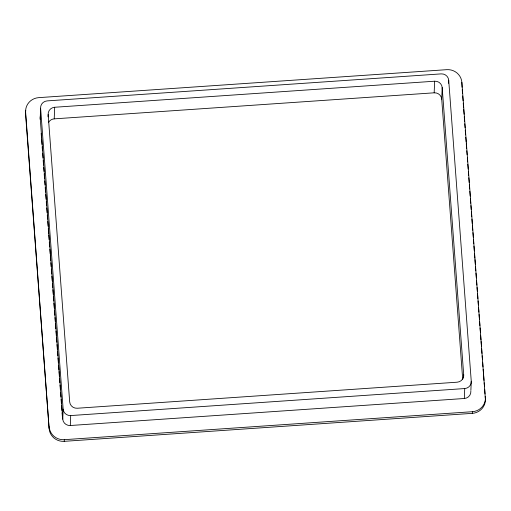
<?xml version="1.0" encoding="UTF-8"?>
<svg xmlns="http://www.w3.org/2000/svg" width="511" height="511" viewBox="0 0 511 511"><rect width="100%" height="100%" fill="white"/><g stroke="black" fill="none" stroke-linecap="round" stroke-linejoin="round"><path stroke-width="0.77" d="M25.563 113.947L25.633 112.292A14.11 13.714 2.3 0 1 38.676 97.646L446.774 69.668A14.11 13.714 2.3 0 1 461.867 82.386L485.367 398.708A14.11 13.714 2.3 0 1 472.324 413.354L64.226 441.332A14.11 13.714 2.3 0 1 49.133 428.614L25.563 113.947A14.11 13.714 2.3 0 1 25.78 110.376M40.171 119.274L40.612 108.223A7.058 6.86 2.3 0 1 47.14 100.897L441.159 73.884A7.058 6.86 2.3 0 1 448.709 80.246L471.251 381.232L470.88 390.41M48.072 116.898L48.162 114.579A7.058 6.86 2.3 0 1 54.683 107.259L434.637 81.211A7.058 6.86 2.3 0 1 442.187 87.566L463.701 374.87L463.579 377.968M48.385 122.697A7.058 6.86 2.3 0 1 54.217 118.859L54.683 107.259M49.133 428.614L25.633 112.292M470.855 391.177A7.058 6.86 2.3 0 1 464.327 398.497L70.307 425.51A7.058 6.86 2.3 0 1 62.757 419.154L63.153 409.209L40.612 108.223M64.226 441.332L64.29 439.677A14.11 13.714 2.3 0 1 49.197 426.96M70.307 425.51L70.703 415.564A7.058 6.86 2.3 0 1 63.153 409.209M462.698 379.309L441.721 99.172A7.058 6.86 2.3 0 0 434.171 92.81L434.637 81.211M441.721 99.172L442.187 87.566M448.588 83.306L448.709 80.246M461.867 82.386L462.04 87.221M464.327 398.497L464.729 388.552A7.058 6.86 2.3 0 0 471.251 381.232M472.324 413.354L472.388 411.7A14.11 13.714 2.3 0 0 485.437 397.053M54.217 118.859L434.171 92.81M70.703 415.564L464.729 388.552M64.29 439.677L472.388 411.7M462.219 89.604L462.519 93.577M462.698 95.959L463.055 100.731M463.234 103.113L463.592 107.878M463.707 109.469L464.065 114.234M464.243 116.623L464.601 121.388M464.78 123.771L465.074 127.744M465.253 130.126L465.61 134.898M465.789 137.28L466.147 142.045M466.268 143.636L466.626 148.407M466.805 150.79L467.099 154.763M467.341 157.937L467.635 161.91M467.814 164.299L468.172 169.064M468.351 171.447L468.644 175.42M468.823 177.802L469.181 182.574M469.36 184.956L469.66 188.929M469.839 191.312L470.197 196.083M470.375 198.466L470.733 203.231M470.912 205.62L471.206 209.593M471.385 211.976L471.742 216.741M471.921 219.123L472.279 223.895M472.394 225.485L472.752 230.25M472.93 232.633L473.288 237.404M473.467 239.787L473.767 243.76M473.946 246.142L474.304 250.907M474.483 253.296L474.834 258.061M474.955 259.652L475.313 264.417M475.492 266.799L475.786 270.773M475.965 273.161L476.322 277.927M476.501 280.309L476.859 285.081M477.038 287.463L477.338 291.436M477.517 293.819L477.874 298.59M478.053 300.973L478.347 304.946M478.526 307.328L478.884 312.093M479.063 314.482L479.42 319.247M479.599 321.63L479.893 325.603M480.072 327.985L480.429 332.757M480.608 335.139L480.966 339.904M481.087 341.495L481.445 346.266M481.624 348.649L481.975 353.414M482.154 355.797L482.454 359.77M482.633 362.158L482.991 366.924M483.17 369.306L483.527 374.078M483.642 375.662L484 380.433M484.179 382.816L484.479 386.789M484.658 389.171L485.016 393.943M485.195 396.325L485.367 398.708M48.162 114.579L69.681 401.882A7.058 6.86 2.3 0 0 77.225 408.244L457.179 382.196A7.058 6.86 2.3 0 0 463.701 374.87M62.757 419.154L40.216 118.169A7.058 6.86 2.3 0 1 40.554 115.512M41.161 133.326L41.519 138.091M41.634 139.682L41.991 144.447M42.17 146.829L42.47 150.796M42.643 153.179L43.001 157.944M43.179 160.326L43.537 165.091M43.716 167.474L44.016 171.447M44.195 173.829L44.546 178.595M44.725 180.977L45.025 184.944M45.204 187.326L45.562 192.091M45.741 194.474L46.099 199.239M46.271 201.621L46.571 205.594M46.75 207.977L47.108 212.742M47.287 215.125L47.58 219.098M47.759 221.48L48.117 226.245M48.296 228.628L48.654 233.386M48.775 234.977L49.126 239.742M49.305 242.125L49.663 246.89M49.842 249.272L50.199 254.037M50.321 255.628L50.678 260.393M50.851 262.775L51.151 266.742M51.33 269.125L51.688 273.89M51.867 276.272L52.224 281.037M52.403 283.42L52.697 287.393M52.876 289.775L53.233 294.54M53.412 296.923L53.706 300.896M53.885 303.279L54.243 308.044M54.422 310.426L54.779 315.191M54.958 317.567L55.252 321.54M55.431 323.923L55.788 328.688M55.967 331.071L56.325 335.836M56.446 337.426L56.804 342.191M56.983 344.574L57.334 349.339M57.513 351.721L57.813 355.688M57.992 358.07L58.35 362.836M58.529 365.218L58.88 369.983M59.001 371.574L59.359 376.339M59.538 378.721L59.832 382.694M60.011 385.077L60.368 389.842M60.547 392.224L60.905 396.99M61.084 399.366L61.384 403.339M61.556 405.721L61.914 410.486M62.093 412.869L62.393 416.842"/></g></svg>
